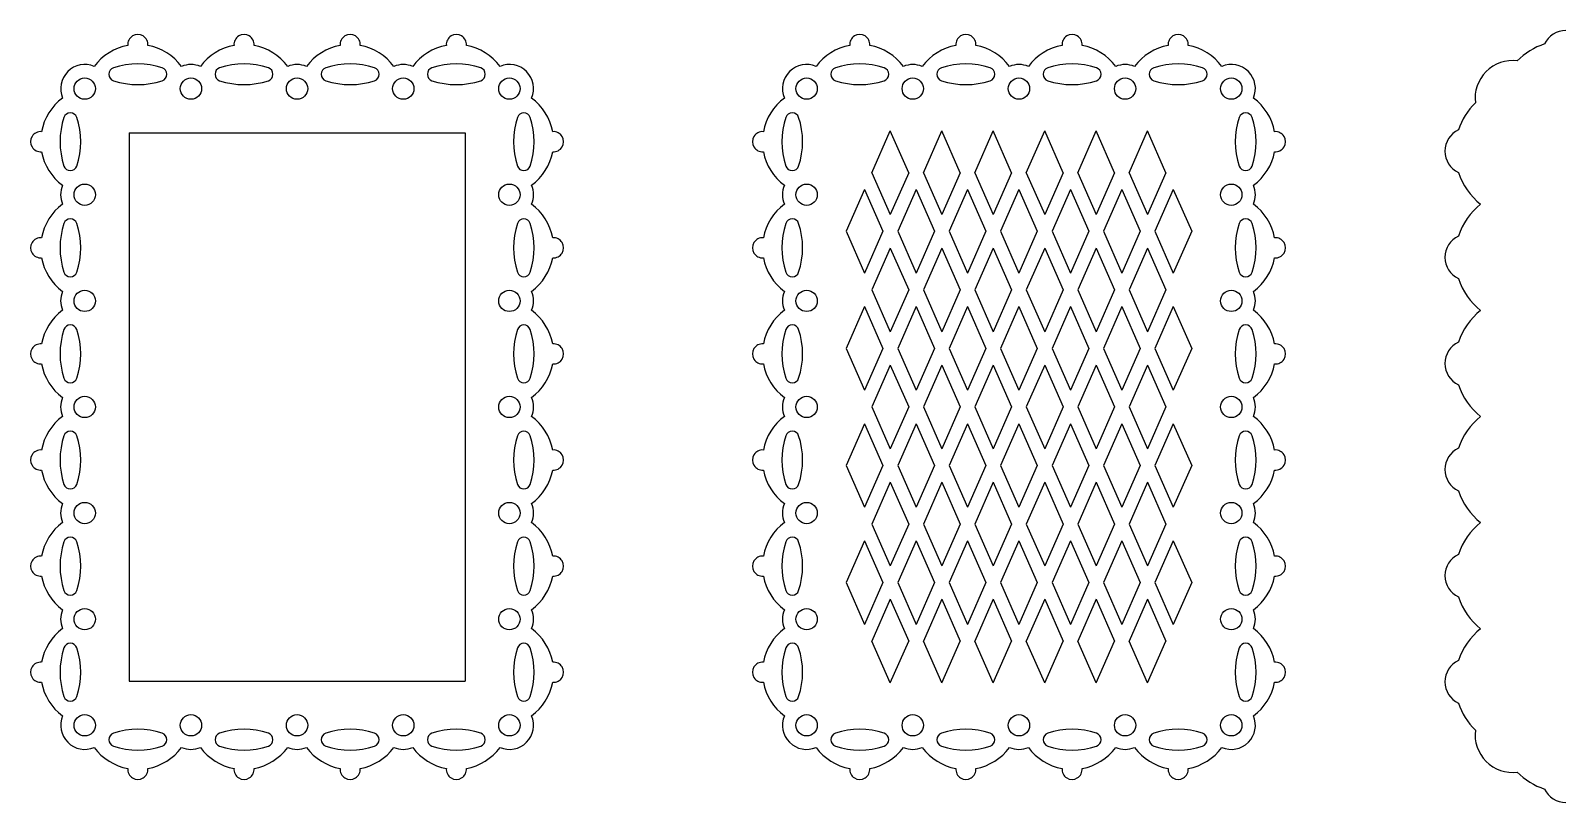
# Model space of a CAD drawing. Extents: x -1016 to -437, y -86 to 241.
# Drawn here: x -964.4 to -737.5, y -85.6 to 29.1 of the extents above; entities that cross this region are included whole.
import ezdxf

# ---------------------------------------------------------------- set-up
doc = ezdxf.new("R2010")
doc.units = 0
doc.layers.get('0').update_dxf_attribs({"linetype": 'CONTINUOUS'})

msp = doc.modelspace()

# ---------------------------------------------------------------- linework, layer by layer
for p, q in [((-949.725777, 13.924902), (-949.725777, -67.563278)), ((-949.725777, 13.924902), (-899.788848, 13.924902)), ((-899.788848, 13.924902), (-899.788848, -67.563278)), ((-839.335373, 7.997765), (-836.604906, 14.215077)), ((-833.87444, 7.997765), (-836.604906, 14.215077)), ((-831.690066, 7.997765), (-828.9596, 14.215077)), ((-826.229133, 7.997765), (-828.9596, 14.215077)), ((-824.04476, 7.997765), (-821.314294, 14.215077)), ((-818.583827, 7.997765), (-821.314294, 14.215077)), ((-816.399454, 7.997765), (-813.668987, 14.215077)), ((-810.938521, 7.997765), (-813.668987, 14.215077)), ((-808.754148, 7.997765), (-806.023681, 14.215077)), ((-803.293215, 7.997765), (-806.023681, 14.215077)), ((-801.108841, 7.997765), (-798.378375, 14.215077)), ((-795.647908, 7.997765), (-798.378375, 14.215077)), ((-839.335373, 7.997765), (-836.604906, 1.780452)), ((-833.87444, 7.997765), (-836.604906, 1.780452)), ((-831.690066, 7.997765), (-828.9596, 1.780452)), ((-826.229133, 7.997765), (-828.9596, 1.780452)), ((-824.04476, 7.997765), (-821.314294, 1.780452)), ((-818.583827, 7.997765), (-821.314294, 1.780452)), ((-816.399454, 7.997765), (-813.668987, 1.780452)), ((-810.938521, 7.997765), (-813.668987, 1.780452)), ((-808.754148, 7.997765), (-806.023681, 1.780452)), ((-803.293215, 7.997765), (-806.023681, 1.780452)), ((-801.108841, 7.997765), (-798.378375, 1.780452)), ((-795.647908, 7.997765), (-798.378375, 1.780452)), ((-840.427559, 5.510839), (-843.158026, -0.706473)), ((-840.427559, 5.510839), (-837.697093, -0.706473)), ((-832.782253, 5.510839), (-835.51272, -0.706473)), ((-832.782253, 5.510839), (-830.051787, -0.706473)), ((-825.136947, 5.510839), (-827.867413, -0.706473)), ((-825.136947, 5.510839), (-822.40648, -0.706473)), ((-817.491641, 5.510839), (-820.222107, -0.706473)), ((-817.491641, 5.510839), (-814.761174, -0.706473)), ((-809.846334, 5.510839), (-812.576801, -0.706473)), ((-809.846334, 5.510839), (-807.115868, -0.706473)), ((-802.201028, 5.510839), (-804.931495, -0.706473)), ((-802.201028, 5.510839), (-799.470561, -0.706473)), ((-794.555722, 5.510839), (-797.286188, -0.706473)), ((-794.555722, 5.510839), (-791.825255, -0.706473)), ((-843.158026, -0.706473), (-840.427559, -6.923786)), ((-837.697093, -0.706473), (-840.427559, -6.923786)), ((-835.51272, -0.706473), (-832.782253, -6.923786)), ((-830.051787, -0.706473), (-832.782253, -6.923786)), ((-827.867413, -0.706473), (-825.136947, -6.923786)), ((-822.40648, -0.706473), (-825.136947, -6.923786)), ((-820.222107, -0.706473), (-817.491641, -6.923786)), ((-814.761174, -0.706473), (-817.491641, -6.923786)), ((-812.576801, -0.706473), (-809.846334, -6.923786)), ((-807.115868, -0.706473), (-809.846334, -6.923786)), ((-804.931495, -0.706473), (-802.201028, -6.923786)), ((-799.470561, -0.706473), (-802.201028, -6.923786)), ((-797.286188, -0.706473), (-794.555722, -6.923786)), ((-791.825255, -0.706473), (-794.555722, -6.923786)), ((-836.604906, -3.193399), (-839.335373, -9.410712)), ((-836.604906, -3.193399), (-833.87444, -9.410712)), ((-828.9596, -3.193399), (-831.690066, -9.410712)), ((-828.9596, -3.193399), (-826.229133, -9.410712)), ((-821.314294, -3.193399), (-824.04476, -9.410712)), ((-821.314294, -3.193399), (-818.583827, -9.410712)), ((-813.668987, -3.193399), (-816.399454, -9.410712)), ((-813.668987, -3.193399), (-810.938521, -9.410712)), ((-806.023681, -3.193399), (-808.754148, -9.410712)), ((-806.023681, -3.193399), (-803.293215, -9.410712)), ((-798.378375, -3.193399), (-801.108841, -9.410712)), ((-798.378375, -3.193399), (-795.647908, -9.410712)), ((-839.335373, -9.410712), (-836.604906, -15.628024)), ((-833.87444, -9.410712), (-836.604906, -15.628024)), ((-831.690066, -9.410712), (-828.9596, -15.628024)), ((-826.229133, -9.410712), (-828.9596, -15.628024)), ((-824.04476, -9.410712), (-821.314294, -15.628024)), ((-818.583827, -9.410712), (-821.314294, -15.628024)), ((-816.399454, -9.410712), (-813.668987, -15.628024)), ((-810.938521, -9.410712), (-813.668987, -15.628024)), ((-808.754148, -9.410712), (-806.023681, -15.628024)), ((-803.293215, -9.410712), (-806.023681, -15.628024)), ((-801.108841, -9.410712), (-798.378375, -15.628024)), ((-795.647908, -9.410712), (-798.378375, -15.628024)), ((-840.427559, -11.897637), (-843.158026, -18.11495)), ((-840.427559, -11.897637), (-837.697093, -18.11495)), ((-832.782253, -11.897637), (-835.51272, -18.11495)), ((-832.782253, -11.897637), (-830.051787, -18.11495)), ((-825.136947, -11.897637), (-827.867413, -18.11495)), ((-825.136947, -11.897637), (-822.40648, -18.11495)), ((-817.491641, -11.897637), (-820.222107, -18.11495)), ((-817.491641, -11.897637), (-814.761174, -18.11495)), ((-809.846334, -11.897637), (-812.576801, -18.11495)), ((-809.846334, -11.897637), (-807.115868, -18.11495)), ((-802.201028, -11.897637), (-804.931495, -18.11495)), ((-802.201028, -11.897637), (-799.470561, -18.11495)), ((-794.555722, -11.897637), (-797.286188, -18.11495)), ((-794.555722, -11.897637), (-791.825255, -18.11495)), ((-843.158026, -18.11495), (-840.427559, -24.332262)), ((-837.697093, -18.11495), (-840.427559, -24.332262)), ((-835.51272, -18.11495), (-832.782253, -24.332262)), ((-830.051787, -18.11495), (-832.782253, -24.332262)), ((-827.867413, -18.11495), (-825.136947, -24.332262)), ((-822.40648, -18.11495), (-825.136947, -24.332262)), ((-820.222107, -18.11495), (-817.491641, -24.332262)), ((-814.761174, -18.11495), (-817.491641, -24.332262)), ((-812.576801, -18.11495), (-809.846334, -24.332262)), ((-807.115868, -18.11495), (-809.846334, -24.332262)), ((-804.931495, -18.11495), (-802.201028, -24.332262)), ((-799.470561, -18.11495), (-802.201028, -24.332262)), ((-797.286188, -18.11495), (-794.555722, -24.332262)), ((-791.825255, -18.11495), (-794.555722, -24.332262)), ((-836.604906, -20.601875), (-839.335373, -26.819188)), ((-836.604906, -20.601875), (-833.87444, -26.819188)), ((-828.9596, -20.601875), (-831.690066, -26.819188)), ((-828.9596, -20.601875), (-826.229133, -26.819188)), ((-821.314294, -20.601875), (-824.04476, -26.819188)), ((-821.314294, -20.601875), (-818.583827, -26.819188)), ((-813.668987, -20.601875), (-816.399454, -26.819188)), ((-813.668987, -20.601875), (-810.938521, -26.819188)), ((-806.023681, -20.601875), (-808.754148, -26.819188)), ((-806.023681, -20.601875), (-803.293215, -26.819188)), ((-798.378375, -20.601875), (-801.108841, -26.819188)), ((-798.378375, -20.601875), (-795.647908, -26.819188)), ((-839.335373, -26.819188), (-836.604906, -33.036501)), ((-833.87444, -26.819188), (-836.604906, -33.036501)), ((-831.690066, -26.819188), (-828.9596, -33.036501)), ((-826.229133, -26.819188), (-828.9596, -33.036501)), ((-824.04476, -26.819188), (-821.314294, -33.036501)), ((-818.583827, -26.819188), (-821.314294, -33.036501)), ((-816.399454, -26.819188), (-813.668987, -33.036501)), ((-810.938521, -26.819188), (-813.668987, -33.036501)), ((-808.754148, -26.819188), (-806.023681, -33.036501)), ((-803.293215, -26.819188), (-806.023681, -33.036501)), ((-801.108841, -26.819188), (-798.378375, -33.036501)), ((-795.647908, -26.819188), (-798.378375, -33.036501)), ((-840.427559, -29.306113), (-843.158026, -35.523426)), ((-840.427559, -29.306113), (-837.697093, -35.523426)), ((-832.782253, -29.306113), (-835.51272, -35.523426)), ((-832.782253, -29.306113), (-830.051787, -35.523426)), ((-825.136947, -29.306113), (-827.867413, -35.523426)), ((-825.136947, -29.306113), (-822.40648, -35.523426)), ((-817.491641, -29.306113), (-820.222107, -35.523426)), ((-817.491641, -29.306113), (-814.761174, -35.523426)), ((-809.846334, -29.306113), (-812.576801, -35.523426)), ((-809.846334, -29.306113), (-807.115868, -35.523426)), ((-802.201028, -29.306113), (-804.931495, -35.523426)), ((-802.201028, -29.306113), (-799.470561, -35.523426)), ((-794.555722, -29.306113), (-797.286188, -35.523426)), ((-794.555722, -29.306113), (-791.825255, -35.523426)), ((-843.158026, -35.523426), (-840.427559, -41.740739)), ((-837.697093, -35.523426), (-840.427559, -41.740739)), ((-835.51272, -35.523426), (-832.782253, -41.740739)), ((-830.051787, -35.523426), (-832.782253, -41.740739)), ((-827.867413, -35.523426), (-825.136947, -41.740739)), ((-822.40648, -35.523426), (-825.136947, -41.740739)), ((-820.222107, -35.523426), (-817.491641, -41.740739)), ((-814.761174, -35.523426), (-817.491641, -41.740739)), ((-812.576801, -35.523426), (-809.846334, -41.740739)), ((-807.115868, -35.523426), (-809.846334, -41.740739)), ((-804.931495, -35.523426), (-802.201028, -41.740739)), ((-799.470561, -35.523426), (-802.201028, -41.740739)), ((-797.286188, -35.523426), (-794.555722, -41.740739)), ((-791.825255, -35.523426), (-794.555722, -41.740739)), ((-836.604906, -38.010351), (-839.335373, -44.227664)), ((-836.604906, -38.010351), (-833.87444, -44.227664)), ((-828.9596, -38.010351), (-831.690066, -44.227664)), ((-828.9596, -38.010351), (-826.229133, -44.227664)), ((-821.314294, -38.010351), (-824.04476, -44.227664)), ((-821.314294, -38.010351), (-818.583827, -44.227664)), ((-813.668987, -38.010351), (-816.399454, -44.227664)), ((-813.668987, -38.010351), (-810.938521, -44.227664)), ((-806.023681, -38.010351), (-808.754148, -44.227664)), ((-806.023681, -38.010351), (-803.293215, -44.227664)), ((-798.378375, -38.010351), (-801.108841, -44.227664)), ((-798.378375, -38.010351), (-795.647908, -44.227664)), ((-839.335373, -44.227664), (-836.604906, -50.444977)), ((-833.87444, -44.227664), (-836.604906, -50.444977)), ((-831.690066, -44.227664), (-828.9596, -50.444977)), ((-826.229133, -44.227664), (-828.9596, -50.444977)), ((-824.04476, -44.227664), (-821.314294, -50.444977)), ((-818.583827, -44.227664), (-821.314294, -50.444977)), ((-816.399454, -44.227664), (-813.668987, -50.444977)), ((-810.938521, -44.227664), (-813.668987, -50.444977)), ((-808.754148, -44.227664), (-806.023681, -50.444977)), ((-803.293215, -44.227664), (-806.023681, -50.444977)), ((-801.108841, -44.227664), (-798.378375, -50.444977)), ((-795.647908, -44.227664), (-798.378375, -50.444977)), ((-840.427559, -46.714589), (-843.158026, -52.931902)), ((-840.427559, -46.714589), (-837.697093, -52.931902)), ((-832.782253, -46.714589), (-835.51272, -52.931902)), ((-832.782253, -46.714589), (-830.051787, -52.931902)), ((-825.136947, -46.714589), (-827.867413, -52.931902)), ((-825.136947, -46.714589), (-822.40648, -52.931902)), ((-817.491641, -46.714589), (-820.222107, -52.931902)), ((-817.491641, -46.714589), (-814.761174, -52.931902)), ((-809.846334, -46.714589), (-812.576801, -52.931902)), ((-809.846334, -46.714589), (-807.115868, -52.931902)), ((-802.201028, -46.714589), (-804.931495, -52.931902)), ((-802.201028, -46.714589), (-799.470561, -52.931902)), ((-794.555722, -46.714589), (-797.286188, -52.931902)), ((-794.555722, -46.714589), (-791.825255, -52.931902)), ((-843.158026, -52.931902), (-840.427559, -59.149215)), ((-837.697093, -52.931902), (-840.427559, -59.149215)), ((-835.51272, -52.931902), (-832.782253, -59.149215)), ((-830.051787, -52.931902), (-832.782253, -59.149215)), ((-827.867413, -52.931902), (-825.136947, -59.149215)), ((-822.40648, -52.931902), (-825.136947, -59.149215)), ((-820.222107, -52.931902), (-817.491641, -59.149215)), ((-814.761174, -52.931902), (-817.491641, -59.149215)), ((-812.576801, -52.931902), (-809.846334, -59.149215)), ((-807.115868, -52.931902), (-809.846334, -59.149215)), ((-804.931495, -52.931902), (-802.201028, -59.149215)), ((-799.470561, -52.931902), (-802.201028, -59.149215)), ((-797.286188, -52.931902), (-794.555722, -59.149215)), ((-791.825255, -52.931902), (-794.555722, -59.149215)), ((-836.604906, -55.418827), (-839.335373, -61.63614)), ((-836.604906, -55.418827), (-833.87444, -61.63614)), ((-828.9596, -55.418827), (-831.690066, -61.63614)), ((-828.9596, -55.418827), (-826.229133, -61.63614)), ((-821.314294, -55.418827), (-824.04476, -61.63614)), ((-821.314294, -55.418827), (-818.583827, -61.63614)), ((-813.668987, -55.418827), (-816.399454, -61.63614)), ((-813.668987, -55.418827), (-810.938521, -61.63614)), ((-806.023681, -55.418827), (-808.754148, -61.63614)), ((-806.023681, -55.418827), (-803.293215, -61.63614)), ((-798.378375, -55.418827), (-801.108841, -61.63614)), ((-798.378375, -55.418827), (-795.647908, -61.63614)), ((-836.604906, -67.853453), (-839.335373, -61.63614)), ((-836.604906, -67.853453), (-833.87444, -61.63614)), ((-828.9596, -67.853453), (-831.690066, -61.63614)), ((-828.9596, -67.853453), (-826.229133, -61.63614)), ((-821.314294, -67.853453), (-824.04476, -61.63614)), ((-821.314294, -67.853453), (-818.583827, -61.63614)), ((-813.668987, -67.853453), (-816.399454, -61.63614)), ((-813.668987, -67.853453), (-810.938521, -61.63614)), ((-806.023681, -67.853453), (-808.754148, -61.63614)), ((-806.023681, -67.853453), (-803.293215, -61.63614)), ((-798.378375, -67.853453), (-801.108841, -61.63614)), ((-798.378375, -67.853453), (-795.647908, -61.63614)), ((-949.725777, -67.563278), (-899.788848, -67.563278))]:
    msp.add_line(p, q)
for centre in [(-956.308563, 20.507688), (-940.532937, 20.507688), (-924.757312, 20.507688), (-908.981687, 20.507688), (-893.206062, 20.507688), (-849.042891, 20.507688), (-833.267266, 20.507688), (-817.491641, 20.507688), (-801.716015, 20.507688), (-785.94039, 20.507688), (-956.308563, 4.732063), (-893.206062, 4.732063), (-849.042891, 4.732063), (-785.94039, 4.732063), (-956.308563, -11.043562), (-893.206062, -11.043562), (-849.042891, -11.043562), (-785.94039, -11.043562), (-956.308563, -26.819188), (-893.206062, -26.819188), (-849.042891, -26.819188), (-785.94039, -26.819188), (-956.308563, -42.594813), (-893.206062, -42.594813), (-849.042891, -42.594813), (-785.94039, -42.594813), (-956.308563, -58.370438), (-893.206062, -58.370438), (-849.042891, -58.370438), (-785.94039, -58.370438), (-956.308563, -74.146063), (-940.532937, -74.146063), (-924.757312, -74.146063), (-908.981687, -74.146063), (-893.206062, -74.146063), (-849.042891, -74.146063), (-833.267266, -74.146063), (-817.491641, -74.146063), (-801.716015, -74.146063), (-785.94039, -74.146063)]:
    msp.add_circle(centre, 1.582786)
for centre, radius, start, end in [((-948.42075, 27.072398), 1.493279, 354.694801, 185.305199), ((-932.645125, 27.072398), 1.493279, 354.694801, 185.305199), ((-916.8695, 27.072398), 1.493279, 354.694801, 185.305199), ((-901.093874, 27.072398), 1.493279, 354.694801, 185.305199), ((-841.155078, 27.072398), 1.493279, 354.694801, 185.305199), ((-825.379453, 27.072398), 1.493279, 354.694801, 185.305199), ((-809.603828, 27.072398), 1.493279, 354.694801, 185.305199), ((-793.828203, 27.072398), 1.493279, 354.694801, 185.305199), ((-736.240262, 25.655008), 3.493279, 25.2856, 154.7144), ((-948.42075, 18.997213), 8.075186, 100.610398, 143.455798), ((-948.42075, 18.997213), 8.075186, 36.544202, 79.389602), ((-932.645125, 18.997213), 8.075186, 100.610398, 143.455798), ((-932.645125, 18.997213), 8.075186, 36.544202, 79.389602), ((-916.8695, 18.997213), 8.075186, 100.610398, 143.455798), ((-916.8695, 18.997213), 8.075186, 36.544202, 79.389602), ((-901.093874, 18.997213), 8.075186, 100.610398, 143.455798), ((-901.093874, 18.997213), 8.075186, 36.544202, 79.389602), ((-841.155078, 18.997213), 8.075186, 100.610398, 143.455798), ((-841.155078, 18.997213), 8.075186, 36.544202, 79.389602), ((-825.379453, 18.997213), 8.075186, 100.610398, 143.455798), ((-825.379453, 18.997213), 8.075186, 36.544202, 79.389602), ((-809.603828, 18.997213), 8.075186, 100.610398, 143.455798), ((-809.603828, 18.997213), 8.075186, 36.544202, 79.389602), ((-793.828203, 18.997213), 8.075186, 100.610398, 143.455798), ((-793.828203, 18.997213), 8.075186, 36.544202, 79.389602), ((-736.240262, 17.579822), 10.075186, 108.270383, 135.590794), ((-956.308563, 20.507688), 3.582786, 66.994427, 203.005573), ((-951.72075, 22.645453), 1.005027, 108.543633, 251.456367), ((-948.42075, 12.729671), 11.455513, 71.580477, 108.419523), ((-945.12075, 22.645453), 1.005027, 288.543633, 71.456367), ((-940.532937, 20.507688), 3.582786, 66.994427, 113.005573), ((-935.945125, 22.645453), 1.005027, 108.543633, 251.456367), ((-932.645125, 12.729671), 11.455513, 71.580477, 108.419523), ((-929.345125, 22.645453), 1.005027, 288.543633, 71.456367), ((-924.757312, 20.507688), 3.582786, 66.994427, 113.005573), ((-920.1695, 22.645453), 1.005027, 108.543633, 251.456367), ((-916.8695, 12.729671), 11.455513, 71.580477, 108.419523), ((-913.5695, 22.645453), 1.005027, 288.543633, 71.456367), ((-908.981687, 20.507688), 3.582786, 66.994427, 113.005573), ((-904.393874, 22.645453), 1.005027, 108.543633, 251.456367), ((-901.093874, 12.729671), 11.455513, 71.580477, 108.419523), ((-897.793874, 22.645453), 1.005027, 288.543633, 71.456367), ((-893.206062, 20.507688), 3.582786, 336.994427, 113.005573), ((-849.042891, 20.507688), 3.582786, 66.994427, 203.005573), ((-844.455078, 22.645453), 1.005027, 108.543633, 251.456367), ((-841.155078, 12.729671), 11.455513, 71.580477, 108.419523), ((-837.855078, 22.645453), 1.005027, 288.543633, 71.456367), ((-833.267266, 20.507688), 3.582786, 66.994427, 113.005573), ((-828.679453, 22.645453), 1.005027, 108.543633, 251.456367), ((-825.379453, 12.729671), 11.455513, 71.580477, 108.419523), ((-822.079453, 22.645453), 1.005027, 288.543633, 71.456367), ((-817.491641, 20.507688), 3.582786, 66.994427, 113.005573), ((-812.903828, 22.645453), 1.005027, 108.543633, 251.456367), ((-809.603828, 12.729671), 11.455513, 71.580477, 108.419523), ((-806.303828, 22.645453), 1.005027, 288.543633, 71.456367), ((-801.716015, 20.507688), 3.582786, 66.994427, 113.005573), ((-797.128203, 22.645453), 1.005027, 108.543633, 251.456367), ((-793.828203, 12.729671), 11.455513, 71.580477, 108.419523), ((-790.528203, 22.645453), 1.005027, 288.543633, 71.456367), ((-785.94039, 20.507688), 3.582786, 336.994427, 113.005573), ((-744.128075, 19.090297), 5.582786, 82.895243, 187.104757), ((-948.42075, 32.561234), 11.455513, 251.580477, 288.419523), ((-932.645125, 32.561234), 11.455513, 251.580477, 288.419523), ((-916.8695, 32.561234), 11.455513, 251.580477, 288.419523), ((-901.093874, 32.561234), 11.455513, 251.580477, 288.419523), ((-841.155078, 32.561234), 11.455513, 251.580477, 288.419523), ((-825.379453, 32.561234), 11.455513, 251.580477, 288.419523), ((-809.603828, 32.561234), 11.455513, 251.580477, 288.419523), ((-793.828203, 32.561234), 11.455513, 251.580477, 288.419523), ((-954.798087, 12.619875), 8.075186, 126.544202, 169.389602), ((-894.716537, 12.619875), 8.075186, 10.610398, 53.455798), ((-847.532416, 12.619875), 8.075186, 126.544202, 169.389602), ((-787.450865, 12.619875), 8.075186, 10.610398, 53.455798), ((-742.6176, 11.202485), 10.075186, 134.409206, 161.729617), ((-948.530546, 12.619875), 11.455513, 161.580477, 198.419523), ((-958.446328, 15.919875), 1.005027, 18.543633, 161.456367), ((-968.362109, 12.619875), 11.455513, 341.580477, 18.419523), ((-881.152515, 12.619875), 11.455513, 161.580477, 198.419523), ((-891.068297, 15.919875), 1.005027, 18.543633, 161.456367), ((-900.984078, 12.619875), 11.455513, 341.580477, 18.419523), ((-841.264874, 12.619875), 11.455513, 161.580477, 198.419523), ((-851.180656, 15.919875), 1.005027, 18.543633, 161.456367), ((-861.096437, 12.619875), 11.455513, 341.580477, 18.419523), ((-773.886844, 12.619875), 11.455513, 161.580477, 198.419523), ((-783.802625, 15.919875), 1.005027, 18.543633, 161.456367), ((-793.718407, 12.619875), 11.455513, 341.580477, 18.419523), ((-962.873273, 12.619875), 1.493279, 84.694801, 275.305199), ((-886.641351, 12.619875), 1.493279, 264.694801, 95.305199), ((-855.607601, 12.619875), 1.493279, 84.694801, 275.305199), ((-779.37568, 12.619875), 1.493279, 264.694801, 95.305199), ((-750.692785, 11.202485), 3.493279, 115.2856, 244.7144), ((-954.798087, 12.619875), 8.075186, 190.610398, 233.455798), ((-894.716537, 12.619875), 8.075186, 306.544202, 349.389602), ((-847.532416, 12.619875), 8.075186, 190.610398, 233.455798), ((-787.450865, 12.619875), 8.075186, 306.544202, 349.389602), ((-958.446328, 9.319875), 1.005027, 198.543633, 341.456367), ((-891.068297, 9.319875), 1.005027, 198.543633, 341.456367), ((-851.180656, 9.319875), 1.005027, 198.543633, 341.456367), ((-783.802625, 9.319875), 1.005027, 198.543633, 341.456367), ((-742.6176, 11.202485), 10.075186, 198.270383, 231.52641), ((-956.308563, 4.732063), 3.582786, 156.994427, 203.005573), ((-893.206062, 4.732063), 3.582786, 336.994427, 23.005573), ((-849.042891, 4.732063), 3.582786, 156.994427, 203.005573), ((-785.94039, 4.732063), 3.582786, 336.994427, 23.005573), ((-954.798087, -3.15575), 8.075186, 126.544202, 169.389602), ((-894.716537, -3.15575), 8.075186, 10.610398, 53.455798), ((-847.532416, -3.15575), 8.075186, 126.544202, 169.389602), ((-787.450865, -3.15575), 8.075186, 10.610398, 53.455798), ((-742.6176, -4.573141), 10.075186, 128.47359, 161.729617), ((-948.530546, -3.15575), 11.455513, 161.580477, 198.419523), ((-958.446328, 0.14425), 1.005027, 18.543633, 161.456367), ((-968.362109, -3.15575), 11.455513, 341.580477, 18.419523), ((-881.152515, -3.15575), 11.455513, 161.580477, 198.419523), ((-891.068297, 0.14425), 1.005027, 18.543633, 161.456367), ((-900.984078, -3.15575), 11.455513, 341.580477, 18.419523), ((-841.264874, -3.15575), 11.455513, 161.580477, 198.419523), ((-851.180656, 0.14425), 1.005027, 18.543633, 161.456367), ((-861.096437, -3.15575), 11.455513, 341.580477, 18.419523), ((-773.886844, -3.15575), 11.455513, 161.580477, 198.419523), ((-783.802625, 0.14425), 1.005027, 18.543633, 161.456367), ((-793.718407, -3.15575), 11.455513, 341.580477, 18.419523), ((-962.873273, -3.15575), 1.493279, 84.694801, 275.305199), ((-886.641351, -3.15575), 1.493279, 264.694801, 95.305199), ((-855.607601, -3.15575), 1.493279, 84.694801, 275.305199), ((-779.37568, -3.15575), 1.493279, 264.694801, 95.305199), ((-750.692785, -4.573141), 3.493279, 115.2856, 244.7144), ((-954.798087, -3.15575), 8.075186, 190.610398, 233.455798), ((-958.446328, -6.45575), 1.005027, 198.543633, 341.456367), ((-891.068297, -6.45575), 1.005027, 198.543633, 341.456367), ((-894.716537, -3.15575), 8.075186, 306.544202, 349.389602), ((-847.532416, -3.15575), 8.075186, 190.610398, 233.455798), ((-851.180656, -6.45575), 1.005027, 198.543633, 341.456367), ((-783.802625, -6.45575), 1.005027, 198.543633, 341.456367), ((-787.450865, -3.15575), 8.075186, 306.544202, 349.389602), ((-742.6176, -4.573141), 10.075186, 198.270383, 231.52641), ((-956.308563, -11.043562), 3.582786, 156.994427, 203.005573), ((-893.206062, -11.043562), 3.582786, 336.994427, 23.005573), ((-849.042891, -11.043562), 3.582786, 156.994427, 203.005573), ((-785.94039, -11.043562), 3.582786, 336.994427, 23.005573), ((-954.798087, -18.931375), 8.075186, 126.544202, 169.389602), ((-894.716537, -18.931375), 8.075186, 10.610398, 53.455798), ((-847.532416, -18.931375), 8.075186, 126.544202, 169.389602), ((-787.450865, -18.931375), 8.075186, 10.610398, 53.455798), ((-742.6176, -20.348766), 10.075186, 128.47359, 161.729617), ((-948.530546, -18.931375), 11.455513, 161.580477, 198.419523), ((-958.446328, -15.631375), 1.005027, 18.543633, 161.456367), ((-968.362109, -18.931375), 11.455513, 341.580477, 18.419523), ((-881.152515, -18.931375), 11.455513, 161.580477, 198.419523), ((-891.068297, -15.631375), 1.005027, 18.543633, 161.456367), ((-900.984078, -18.931375), 11.455513, 341.580477, 18.419523), ((-841.264874, -18.931375), 11.455513, 161.580477, 198.419523), ((-851.180656, -15.631375), 1.005027, 18.543633, 161.456367), ((-861.096437, -18.931375), 11.455513, 341.580477, 18.419523), ((-773.886844, -18.931375), 11.455513, 161.580477, 198.419523), ((-783.802625, -15.631375), 1.005027, 18.543633, 161.456367), ((-793.718407, -18.931375), 11.455513, 341.580477, 18.419523), ((-962.873273, -18.931375), 1.493279, 84.694801, 275.305199), ((-886.641351, -18.931375), 1.493279, 264.694801, 95.305199), ((-855.607601, -18.931375), 1.493279, 84.694801, 275.305199), ((-779.37568, -18.931375), 1.493279, 264.694801, 95.305199), ((-750.692785, -20.348766), 3.493279, 115.2856, 244.7144), ((-954.798087, -18.931375), 8.075186, 190.610398, 233.455798), ((-894.716537, -18.931375), 8.075186, 306.544202, 349.389602), ((-847.532416, -18.931375), 8.075186, 190.610398, 233.455798), ((-787.450865, -18.931375), 8.075186, 306.544202, 349.389602), ((-958.446328, -22.231375), 1.005027, 198.543633, 341.456367), ((-891.068297, -22.231375), 1.005027, 198.543633, 341.456367), ((-851.180656, -22.231375), 1.005027, 198.543633, 341.456367), ((-783.802625, -22.231375), 1.005027, 198.543633, 341.456367), ((-742.6176, -20.348766), 10.075186, 198.270383, 231.52641), ((-956.308563, -26.819188), 3.582786, 156.994427, 203.005573), ((-893.206062, -26.819188), 3.582786, 336.994427, 23.005573), ((-849.042891, -26.819188), 3.582786, 156.994427, 203.005573), ((-785.94039, -26.819188), 3.582786, 336.994427, 23.005573), ((-954.798087, -34.707), 8.075186, 126.544202, 169.389602), ((-894.716537, -34.707), 8.075186, 10.610398, 53.455798), ((-847.532416, -34.707), 8.075186, 126.544202, 169.389602), ((-787.450865, -34.707), 8.075186, 10.610398, 53.455798), ((-742.6176, -36.124391), 10.075186, 128.47359, 161.729617), ((-948.530546, -34.707), 11.455513, 161.580477, 198.419523), ((-958.446328, -31.407), 1.005027, 18.543633, 161.456367), ((-968.362109, -34.707), 11.455513, 341.580477, 18.419523), ((-881.152515, -34.707), 11.455513, 161.580477, 198.419523), ((-891.068297, -31.407), 1.005027, 18.543633, 161.456367), ((-900.984078, -34.707), 11.455513, 341.580477, 18.419523), ((-841.264874, -34.707), 11.455513, 161.580477, 198.419523), ((-851.180656, -31.407), 1.005027, 18.543633, 161.456367), ((-861.096437, -34.707), 11.455513, 341.580477, 18.419523), ((-773.886844, -34.707), 11.455513, 161.580477, 198.419523), ((-783.802625, -31.407), 1.005027, 18.543633, 161.456367), ((-793.718407, -34.707), 11.455513, 341.580477, 18.419523), ((-962.873273, -34.707), 1.493279, 84.694801, 275.305199), ((-886.641351, -34.707), 1.493279, 264.694801, 95.305199), ((-855.607601, -34.707), 1.493279, 84.694801, 275.305199), ((-779.37568, -34.707), 1.493279, 264.694801, 95.305199), ((-750.692785, -36.124391), 3.493279, 115.2856, 244.7144), ((-954.798087, -34.707), 8.075186, 190.610398, 233.455798), ((-894.716537, -34.707), 8.075186, 306.544202, 349.389602), ((-847.532416, -34.707), 8.075186, 190.610398, 233.455798), ((-787.450865, -34.707), 8.075186, 306.544202, 349.389602), ((-958.446328, -38.007), 1.005027, 198.543633, 341.456367), ((-891.068297, -38.007), 1.005027, 198.543633, 341.456367), ((-851.180656, -38.007), 1.005027, 198.543633, 341.456367), ((-783.802625, -38.007), 1.005027, 198.543633, 341.456367), ((-742.6176, -36.124391), 10.075186, 198.270383, 231.52641), ((-956.308563, -42.594813), 3.582786, 156.994427, 203.005573), ((-893.206062, -42.594813), 3.582786, 336.994427, 23.005573), ((-849.042891, -42.594813), 3.582786, 156.994427, 203.005573), ((-785.94039, -42.594813), 3.582786, 336.994427, 23.005573), ((-954.798087, -50.482625), 8.075186, 126.544202, 169.389602), ((-894.716537, -50.482625), 8.075186, 10.610398, 53.455798), ((-847.532416, -50.482625), 8.075186, 126.544202, 169.389602), ((-787.450865, -50.482625), 8.075186, 10.610398, 53.455798), ((-742.6176, -51.900016), 10.075186, 128.47359, 161.729617), ((-948.530546, -50.482625), 11.455513, 161.580477, 198.419523), ((-958.446328, -47.182625), 1.005027, 18.543633, 161.456367), ((-968.362109, -50.482625), 11.455513, 341.580477, 18.419523), ((-881.152515, -50.482625), 11.455513, 161.580477, 198.419523), ((-891.068297, -47.182625), 1.005027, 18.543633, 161.456367), ((-900.984078, -50.482625), 11.455513, 341.580477, 18.419523), ((-841.264874, -50.482625), 11.455513, 161.580477, 198.419523), ((-851.180656, -47.182625), 1.005027, 18.543633, 161.456367), ((-861.096437, -50.482625), 11.455513, 341.580477, 18.419523), ((-773.886844, -50.482625), 11.455513, 161.580477, 198.419523), ((-783.802625, -47.182625), 1.005027, 18.543633, 161.456367), ((-793.718407, -50.482625), 11.455513, 341.580477, 18.419523), ((-962.873273, -50.482625), 1.493279, 84.694801, 275.305199), ((-886.641351, -50.482625), 1.493279, 264.694801, 95.305199), ((-855.607601, -50.482625), 1.493279, 84.694801, 275.305199), ((-779.37568, -50.482625), 1.493279, 264.694801, 95.305199), ((-750.692785, -51.900016), 3.493279, 115.2856, 244.7144), ((-954.798087, -50.482625), 8.075186, 190.610398, 233.455798), ((-894.716537, -50.482625), 8.075186, 306.544202, 349.389602), ((-847.532416, -50.482625), 8.075186, 190.610398, 233.455798), ((-787.450865, -50.482625), 8.075186, 306.544202, 349.389602), ((-958.446328, -53.782625), 1.005027, 198.543633, 341.456367), ((-891.068297, -53.782625), 1.005027, 198.543633, 341.456367), ((-851.180656, -53.782625), 1.005027, 198.543633, 341.456367), ((-783.802625, -53.782625), 1.005027, 198.543633, 341.456367), ((-742.6176, -51.900016), 10.075186, 198.270383, 231.52641), ((-956.308563, -58.370438), 3.582786, 156.994427, 203.005573), ((-893.206062, -58.370438), 3.582786, 336.994427, 23.005573), ((-849.042891, -58.370438), 3.582786, 156.994427, 203.005573), ((-785.94039, -58.370438), 3.582786, 336.994427, 23.005573), ((-954.798087, -66.258251), 8.075186, 126.544202, 169.389602), ((-894.716537, -66.258251), 8.075186, 10.610398, 53.455798), ((-847.532416, -66.258251), 8.075186, 126.544202, 169.389602), ((-787.450865, -66.258251), 8.075186, 10.610398, 53.455798), ((-742.6176, -67.675641), 10.075186, 128.47359, 161.729617), ((-948.530546, -66.258251), 11.455513, 161.580477, 198.419523), ((-958.446328, -62.958251), 1.005027, 18.543633, 161.456367), ((-968.362109, -66.258251), 11.455513, 341.580477, 18.419523), ((-881.152515, -66.258251), 11.455513, 161.580477, 198.419523), ((-891.068297, -62.958251), 1.005027, 18.543633, 161.456367), ((-900.984078, -66.258251), 11.455513, 341.580477, 18.419523), ((-841.264874, -66.258251), 11.455513, 161.580477, 198.419523), ((-851.180656, -62.958251), 1.005027, 18.543633, 161.456367), ((-861.096437, -66.258251), 11.455513, 341.580477, 18.419523), ((-773.886844, -66.258251), 11.455513, 161.580477, 198.419523), ((-783.802625, -62.958251), 1.005027, 18.543633, 161.456367), ((-793.718407, -66.258251), 11.455513, 341.580477, 18.419523), ((-962.873273, -66.258251), 1.493279, 84.694801, 275.305199), ((-886.641351, -66.258251), 1.493279, 264.694801, 95.305199), ((-855.607601, -66.258251), 1.493279, 84.694801, 275.305199), ((-779.37568, -66.258251), 1.493279, 264.694801, 95.305199), ((-750.692785, -67.675641), 3.493279, 115.2856, 244.7144), ((-954.798087, -66.258251), 8.075186, 190.610398, 233.455798), ((-894.716537, -66.258251), 8.075186, 306.544202, 349.389602), ((-847.532416, -66.258251), 8.075186, 190.610398, 233.455798), ((-787.450865, -66.258251), 8.075186, 306.544202, 349.389602), ((-958.446328, -69.558251), 1.005027, 198.543633, 341.456367), ((-891.068297, -69.558251), 1.005027, 198.543633, 341.456367), ((-851.180656, -69.558251), 1.005027, 198.543633, 341.456367), ((-783.802625, -69.558251), 1.005027, 198.543633, 341.456367), ((-742.6176, -67.675641), 10.075186, 198.270383, 225.590794), ((-956.308563, -74.146063), 3.582786, 156.994427, 293.005573), ((-948.42075, -86.19961), 11.455513, 71.580477, 108.419523), ((-932.645125, -86.19961), 11.455513, 71.580477, 108.419523), ((-916.8695, -86.19961), 11.455513, 71.580477, 108.419523), ((-901.093874, -86.19961), 11.455513, 71.580477, 108.419523), ((-893.206062, -74.146063), 3.582786, 246.994427, 23.005573), ((-849.042891, -74.146063), 3.582786, 156.994427, 293.005573), ((-841.155078, -86.19961), 11.455513, 71.580477, 108.419523), ((-825.379453, -86.19961), 11.455513, 71.580477, 108.419523), ((-809.603828, -86.19961), 11.455513, 71.580477, 108.419523), ((-793.828203, -86.19961), 11.455513, 71.580477, 108.419523), ((-785.94039, -74.146063), 3.582786, 246.994427, 23.005573), ((-744.128075, -75.563454), 5.582786, 172.895243, 277.104757), ((-951.72075, -76.283828), 1.005027, 108.543633, 251.456367), ((-945.12075, -76.283828), 1.005027, 288.543633, 71.456367), ((-935.945125, -76.283828), 1.005027, 108.543633, 251.456367), ((-929.345125, -76.283828), 1.005027, 288.543633, 71.456367), ((-920.1695, -76.283828), 1.005027, 108.543633, 251.456367), ((-913.5695, -76.283828), 1.005027, 288.543633, 71.456367), ((-904.393874, -76.283828), 1.005027, 108.543633, 251.456367), ((-897.793874, -76.283828), 1.005027, 288.543633, 71.456367), ((-844.455078, -76.283828), 1.005027, 108.543633, 251.456367), ((-837.855078, -76.283828), 1.005027, 288.543633, 71.456367), ((-828.679453, -76.283828), 1.005027, 108.543633, 251.456367), ((-822.079453, -76.283828), 1.005027, 288.543633, 71.456367), ((-812.903828, -76.283828), 1.005027, 108.543633, 251.456367), ((-806.303828, -76.283828), 1.005027, 288.543633, 71.456367), ((-797.128203, -76.283828), 1.005027, 108.543633, 251.456367), ((-790.528203, -76.283828), 1.005027, 288.543633, 71.456367), ((-948.42075, -72.635588), 8.075186, 216.544202, 259.389602), ((-948.42075, -66.368047), 11.455513, 251.580477, 288.419523), ((-948.42075, -72.635588), 8.075186, 280.610398, 323.455798), ((-940.532937, -74.146063), 3.582786, 246.994427, 293.005573), ((-932.645125, -72.635588), 8.075186, 216.544202, 259.389602), ((-932.645125, -66.368047), 11.455513, 251.580477, 288.419523), ((-932.645125, -72.635588), 8.075186, 280.610398, 323.455798), ((-924.757312, -74.146063), 3.582786, 246.994427, 293.005573), ((-916.8695, -72.635588), 8.075186, 216.544202, 259.389602), ((-916.8695, -66.368047), 11.455513, 251.580477, 288.419523), ((-916.8695, -72.635588), 8.075186, 280.610398, 323.455798), ((-908.981687, -74.146063), 3.582786, 246.994427, 293.005573), ((-901.093874, -72.635588), 8.075186, 216.544202, 259.389602), ((-901.093874, -66.368047), 11.455513, 251.580477, 288.419523), ((-901.093874, -72.635588), 8.075186, 280.610398, 323.455798), ((-841.155078, -72.635588), 8.075186, 216.544202, 259.389602), ((-841.155078, -66.368047), 11.455513, 251.580477, 288.419523), ((-841.155078, -72.635588), 8.075186, 280.610398, 323.455798), ((-833.267266, -74.146063), 3.582786, 246.994427, 293.005573), ((-825.379453, -72.635588), 8.075186, 216.544202, 259.389602), ((-825.379453, -66.368047), 11.455513, 251.580477, 288.419523), ((-825.379453, -72.635588), 8.075186, 280.610398, 323.455798), ((-817.491641, -74.146063), 3.582786, 246.994427, 293.005573), ((-809.603828, -72.635588), 8.075186, 216.544202, 259.389602), ((-809.603828, -66.368047), 11.455513, 251.580477, 288.419523), ((-809.603828, -72.635588), 8.075186, 280.610398, 323.455798), ((-801.716015, -74.146063), 3.582786, 246.994427, 293.005573), ((-793.828203, -72.635588), 8.075186, 216.544202, 259.389602), ((-793.828203, -66.368047), 11.455513, 251.580477, 288.419523), ((-793.828203, -72.635588), 8.075186, 280.610398, 323.455798), ((-948.42075, -80.710774), 1.493279, 174.694801, 5.305199), ((-932.645125, -80.710774), 1.493279, 174.694801, 5.305199), ((-916.8695, -80.710774), 1.493279, 174.694801, 5.305199), ((-901.093874, -80.710774), 1.493279, 174.694801, 5.305199), ((-841.155078, -80.710774), 1.493279, 174.694801, 5.305199), ((-825.379453, -80.710774), 1.493279, 174.694801, 5.305199), ((-809.603828, -80.710774), 1.493279, 174.694801, 5.305199), ((-793.828203, -80.710774), 1.493279, 174.694801, 5.305199), ((-736.240262, -74.052979), 10.075186, 224.409206, 251.729617), ((-736.240262, -82.128164), 3.493279, 205.2856, 334.7144)]:
    msp.add_arc(centre, radius, start, end)

doc.saveas('drawing.dxf')
